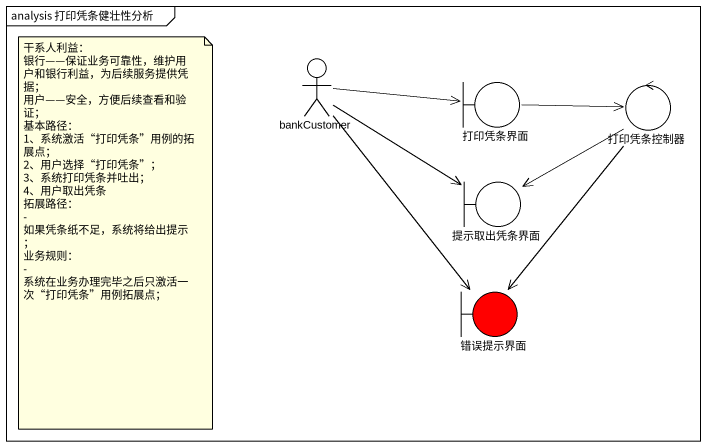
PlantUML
@startuml
mainframe analysis 打印凭条健壮性分析
actor bankCustomer
boundary 打印凭条界面
control 打印凭条控制器
boundary 提示取出凭条界面
boundary 错误提示界面 #FF0000
bankCustomer -right-> 打印凭条界面
bankCustomer -right-> 提示取出凭条界面
bankCustomer --> 错误提示界面
打印凭条界面 -right-> 打印凭条控制器
打印凭条控制器 --> 提示取出凭条界面
打印凭条控制器 --> 错误提示界面
note as N1
  干系人利益：
  银行——保证业务可靠性，维护用户和银行利益，为后续服务提供凭据；
  用户——安全，方便后续查看和验证；
  基本路径：
  1、系统激活“打印凭条”用例的拓展点；
  2、用户选择“打印凭条”；
  3、系统打印凭条并吐出；
  4、用户取出凭条
  拓展路径：
  - 如果凭条纸不足，系统将给出提示；
  业务规则：
  - 系统在业务办理完毕之后只激活一次“打印凭条”用例拓展点；
end note
@enduml
